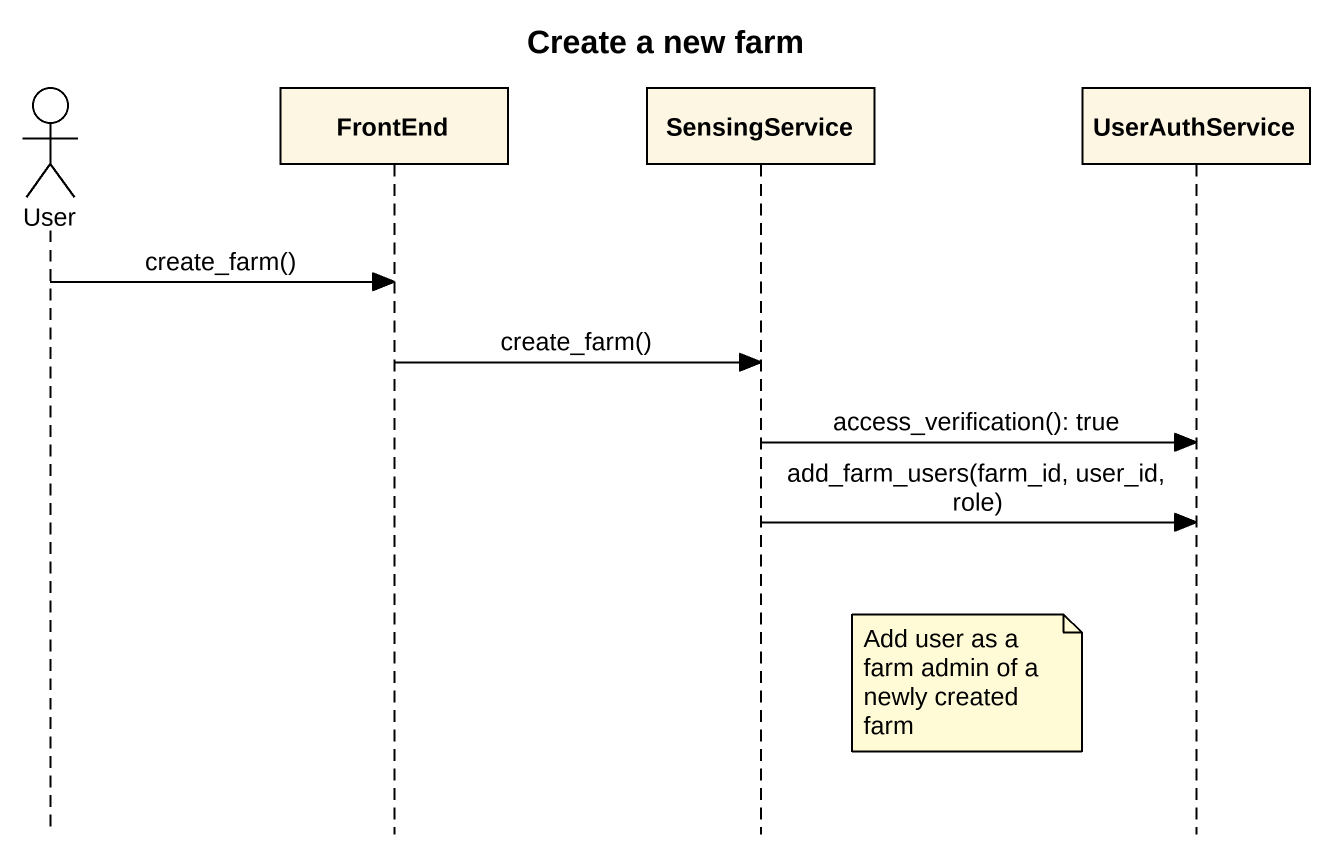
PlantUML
@startuml
title Create a new farm
hide footbox
actor User
participant FrontEnd
participant SensingService
participant UserAuthService

User -> FrontEnd : create_farm()
FrontEnd -> SensingService : create_farm()
SensingService -> UserAuthService : access_verification(): true
SensingService -> UserAuthService : add_farm_users(farm_id, user_id, role)
note right of SensingService : Add user as a farm admin of a newly created farm
@enduml
